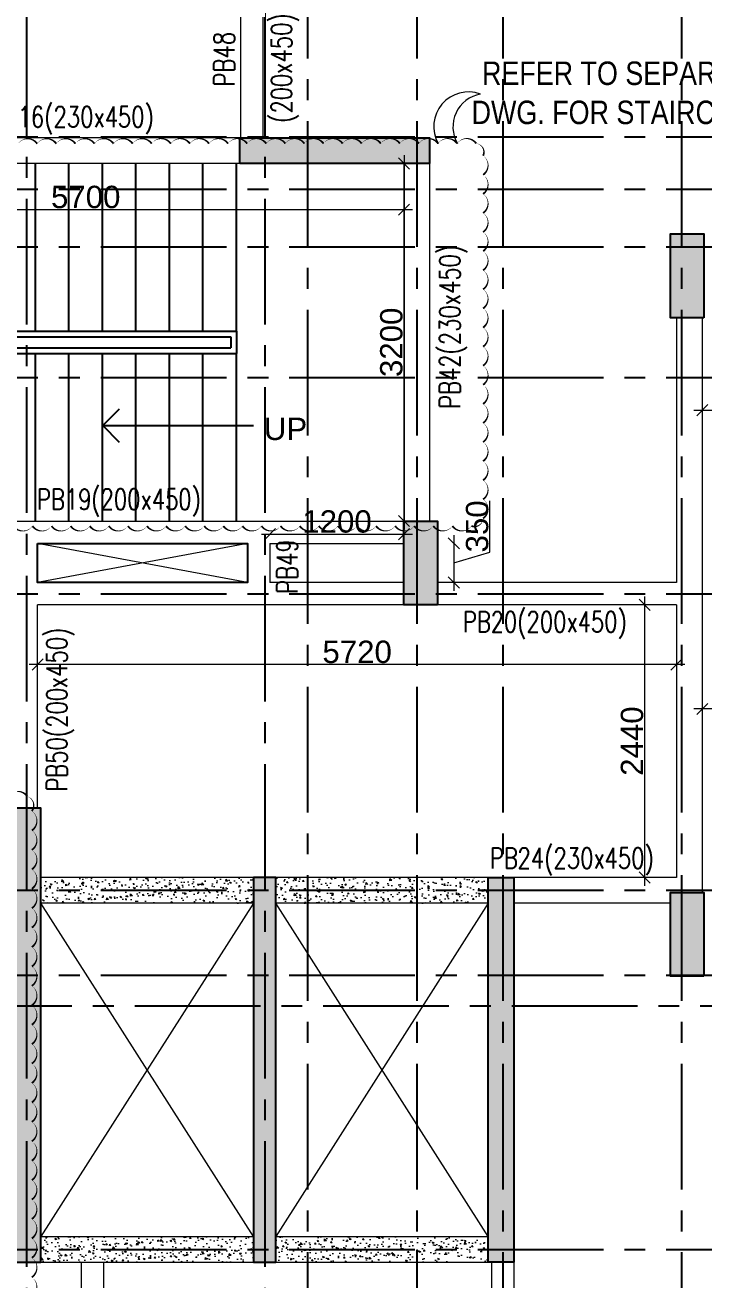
# Model space of a CAD drawing. Header units: millimetres. Extents: x 1277257 to 1543892, y 206696 to 309376.
# Drawn here: x 1423953 to 1430031, y 235051 to 246284 of the extents above; entities that cross this region are included whole.
import ezdxf

# ---------------------------------------------------------------- set-up
doc = ezdxf.new("R2010")
doc.units = ezdxf.units.MM
doc.header["$LTSCALE"] = 500
doc.header["$MEASUREMENT"] = 0
doc.header["$PDMODE"] = 34
doc.linetypes.add('Site$0$CENTER2', pattern=[1.125, 0.75, -0.125, 0.125, -0.125])
doc.layers.get('Defpoints').update_dxf_attribs({"lineweight": 0})
for name, color, linetype in [('24SDG - STAIRCASE', 152, 'Continuous'), ('GRID', 7, 'Continuous'), ('S-COLUMN-HATCH', 253, 'Continuous'), ('S-FRAMING PLAN', 4, 'Continuous'), ('T BEAM N', 3, 'Continuous'), ('TEXT-RM NAME', 6, 'Continuous'), ('TOWER AREA COLUMN.', 6, 'Continuous')]:
    doc.layers.add(name, color=color, linetype=linetype)
for name, color, linetype, lineweight in [('CUT OUT', 1, 'Continuous', 13), ('REVISION', 1, 'Continuous', 5), ('S - SUNK', 251, 'Continuous', 0), ('TOWER COL HATCH', 253, 'Continuous', 20), ('WALL HATCH', 253, 'Continuous', 5)]:
    doc.layers.add(name, color=color, linetype=linetype, lineweight=lineweight)
doc.layers.add('RAILING', color=7, linetype='Continuous', true_color=0xadadad)
doc.layers.add('STAIR', color=7, linetype='Continuous', true_color=0x3f4f7f)
doc.styles.add('1.100', font='ARIALN.TTF')
doc.styles.add('3mm', font='arial.ttf')
doc.styles.add('ARIAL', font='arial.ttf')
doc.styles.add('S-T', font='romans.shx')
doc.dimstyles.new('PARAMVEER', dxfattribs={"dimtxt": 200, "dimasz": 100, "dimexe": 0, "dimexo": 25, "dimgap": 10, "dimtad": 1, "dimdec": 0, "dimrnd": 5, "dimzin": 0, "dimdsep": 46, "dimtxsty": '3mm', "dimblk": 'OBLIQUE', "dimcen": 0.09, "dimdle": 75, "dimclrd": 1, "dimclre": 1, "dimclrt": 3, "dimadec": 0, "dimazin": 0, "dimtfac": 1, "dimtdec": 0, "dimtmove": 1, "dimatfit": 3, "dimfxl": 100, "dimtolj": 1, "dimtzin": 0, "dimlwd": 18, "dimlwe": 5, "dimarcsym": 0})
pattern_1 = [(50, (0, 0), (143.452037, -12.550427), [15, -165]), (355, (0, 0), (-27.750267, 150.438427), [12, -132]), (100.451444, (11.95, -1.05), (115.70177, 137.887998), [12.748038, -140.228422]), (46.1842, (0, 40), (213.448266, -33.103856), [22.5, -247.5]), (96.635635, (17.79, 37.24), (186.93239, 194.82372), [19.12207, -210.342752]), (351.184164, (0, 40), (186.93239, 194.82372), [18, -198]), (21, (20, 30), (119.38141, -80.523778), [15, -165]), (326, (20, 30), (48.663066, 145.030009), [12, -132]), (71.451445, (29.95, 23.29), (168.044475, 64.50623), [12.748038, -140.228422]), (37.5, (0, 0), (2.431971, 66.5787708), [0, -130.4, 0, -134, 0, -132.5]), (7.5, (0, 0), (52.6139075, 78.8823424), [0, -76.4, 0, -127.4, 0, -50.5]), (327.5, (-44.6, 0), (106.7644872, -4.5109743), [0, -50, 0, -156, 0, -207]), (317.5, (-64.6, 0), (116.637234, 20.0209965), [0, -65, 0, -103.6, 0, -147])]

# ---------------------------------------------------------------- blocks, each defined once
blk = doc.blocks.new('_Open90')
at = {"color": 0, "linetype": 'ByBlock', "lineweight": -2}
for p, q in [((-0.5, 0.5), (0, 0)), ((0, 0), (-1, 0)), ((0, 0), (-0.5, -0.5))]:
    blk.add_line(p, q, dxfattribs=at)
blk = doc.blocks.new('RW2952R')
at = {"layer": 'WALL HATCH', "ltscale": 10, "transparency": 33554687}
h = blk.add_hatch(dxfattribs=at)
h.set_pattern_fill('AR-CONC', color=1, scale=20)
h.set_pattern_definition(pattern_1)
h.paths.add_polyline_path([(1379641, 238654), (1381543, 238654), (1381543, 238424), (1379641, 238424)])
h = blk.add_hatch(dxfattribs=at)
h.set_pattern_fill('AR-CONC', color=1, scale=20)
h.set_pattern_definition(pattern_1)
h.paths.add_polyline_path([(1381743, 238654), (1383646, 238654), (1383646, 238424), (1381743, 238424)])
h = blk.add_hatch(dxfattribs=at)
h.set_pattern_fill('AR-CONC', color=1, scale=20)
h.set_pattern_definition(pattern_1)
h.paths.add_polyline_path([(1379641, 235439), (1381543, 235439), (1381543, 235209), (1379641, 235209)])
h = blk.add_hatch(dxfattribs=at)
h.set_pattern_fill('AR-CONC', color=1, scale=20)
h.set_pattern_definition(pattern_1)
h.paths.add_polyline_path([(1381743, 235439), (1383646, 235439), (1383646, 235209), (1381743, 235209)])
at = {"layer": 'CUT OUT', "color": 1, "ltscale": 10}
for p, q in [((1381796, 241294), (1383676, 241644)), ((1381796, 241644), (1383676, 241294)), ((1379641, 235439), (1381543, 238424)), ((1379641, 238424), (1381543, 235439)), ((1381743, 235439), (1383646, 238424)), ((1381743, 238424), (1383646, 235439))]:
    blk.add_line(p, q, dxfattribs=at)
at = {"layer": 'S-FRAMING PLAN', "color": 3, "linetype": 'ByBlock', "lineweight": 20, "ltscale": 10}
for p, q in [((1381661, 246684), (1381661, 245274)), ((1381861, 246684), (1381861, 245274)), ((1381866, 245274), (1384626, 245274)), ((1380166, 245044), (1380166, 241844)), ((1380396, 245044), (1380396, 241844)), ((1381866, 245044), (1384626, 245044)), ((1377726, 243664), (1377726, 238519)), ((1377956, 243664), (1377956, 241294)), ((1381896, 241844), (1380396, 241844)), ((1386026, 241844), (1381896, 241844)), ((1381596, 241644), (1380396, 241644)), ((1381596, 241644), (1381596, 241294)), ((1383676, 241644), (1381796, 241644)), ((1381796, 241644), (1381796, 241294)), ((1383676, 241294), (1383676, 241644)), ((1377956, 241294), (1380096, 241294)), ((1380396, 241294), (1381596, 241294)), ((1381796, 241294), (1383676, 241294)), ((1377956, 241094), (1377956, 238654)), ((1377956, 241094), (1380096, 241094)), ((1380396, 241094), (1383676, 241094)), ((1383676, 239274), (1383676, 241094)), ((1377956, 238654), (1379411, 238654)), ((1378011, 238424), (1379411, 238424)), ((1379411, 235209), (1379411, 232979)), ((1379611, 235209), (1379611, 232979)), ((1383086, 235209), (1383086, 233259)), ((1383286, 235209), (1383286, 233674))]:
    blk.add_line(p, q, dxfattribs=at)
at = {"layer": 'S-FRAMING PLAN', "color": 4, "linetype": 'ByBlock', "lineweight": 20, "ltscale": 10}
for p, q in [((1379641, 238654), (1381543, 238654)), ((1381743, 238654), (1383646, 238654)), ((1379641, 238424), (1381543, 238424)), ((1381743, 238424), (1383646, 238424)), ((1381543, 235439), (1379641, 235439)), ((1383646, 235439), (1381743, 235439)), ((1381543, 235209), (1379641, 235209)), ((1383646, 235209), (1381743, 235209))]:
    blk.add_line(p, q, dxfattribs=at)
blk = doc.blocks.new('EEE')
at = {"layer": 'GRID', "color": 16, "linetype": 'Site$0$CENTER2', "ltscale": 3}
for points in [[(1424487.3, 258923.2), (1423965.6, 258229.8), (1423965.6, 223711.9)], [(1425576.4, 258923.2), (1426098.1, 258229.8), (1426098.1, 223711.9)], [(1426480.6, 258923.2), (1426480.6, 223711.9)], [(1427460.6, 258923.2), (1427460.6, 223711.9)], [(1428230.6, 258923.2), (1428230.6, 223711.9)], [(1429830.6, 258923.2), (1429830.6, 223711.9)], [(1363880.9, 245284), (1442964.5, 245284)], [(1363880.9, 244813.8), (1442964.5, 244813.8)], [(1363880.9, 244299), (1442964.5, 244299)], [(1363880.9, 243128.8), (1442964.5, 243128.8)], [(1363880.9, 241193.8), (1442964.5, 241193.8)], [(1363880.9, 238538.8), (1442964.5, 238538.8)], [(1363880.9, 237778.8), (1442964.5, 237778.8)], [(1363880.9, 236875.5), (1364185.2, 237504), (1442964.5, 237504)], [(1363880.9, 235324.1), (1442964.5, 235324.1)]]:
    blk.add_lwpolyline(points, dxfattribs=at)
blk = doc.blocks.new('3tgra')
at = {"layer": 'TOWER COL HATCH'}
h = blk.add_hatch(color=253, dxfattribs=at)
h.dxf.hatch_style = 1
h.paths.add_polyline_path([(1381866, 84502), (1381866, 84732), (1380166, 84732), (1380166, 84502)])
h = blk.add_hatch(color=253, dxfattribs=at)
h.dxf.hatch_style = 1
h.paths.add_polyline_path([(1377711, 83122), (1378011, 83122), (1378011, 83872), (1377711, 83872)])
h = blk.add_hatch(color=253, dxfattribs=at)
h.dxf.hatch_style = 1
h.paths.add_polyline_path([(1380096, 80552), (1380396, 80552), (1380396, 81302), (1380096, 81302)])
h = blk.add_hatch(color=253, dxfattribs=at)
h.dxf.hatch_style = 1
h.paths.add_polyline_path([(1383876, 78732), (1383876, 74667), (1383646, 74667), (1383646, 77882), (1383646, 78112), (1383646, 78732)])
h = blk.add_hatch(color=253, dxfattribs=at)
h.dxf.hatch_style = 1
h.paths.add_polyline_path([(1379641, 78112), (1379411, 78112), (1379411, 74667), (1379641, 74667), (1379641, 77882)])
h = blk.add_hatch(color=253, dxfattribs=at)
h.dxf.hatch_style = 1
h.paths.add_polyline_path([(1381543, 78112), (1381743, 78112), (1381743, 77882), (1381743, 74667), (1381543, 74667), (1381543, 77882)])
h = blk.add_hatch(color=253, dxfattribs=at)
h.dxf.hatch_style = 1
h.paths.add_polyline_path([(1377711, 77227), (1378011, 77227), (1378011, 77977), (1377711, 77977)])
at = {"layer": 'TOWER AREA COLUMN.', "color": 4}
for points in [[(1381866, 84502), (1381866, 84732), (1380166, 84732), (1380166, 84502)], [(1377711, 83122), (1378011, 83122), (1378011, 83872), (1377711, 83872)], [(1380096, 80552), (1380396, 80552), (1380396, 81302), (1380096, 81302)], [(1377711, 77227), (1378011, 77227), (1378011, 77977), (1377711, 77977)]]:
    blk.add_lwpolyline(points, close=True, dxfattribs=at)
for points in [[(1383876, 78732), (1383876, 74667), (1383646, 74667), (1383646, 77882), (1383646, 77882), (1383646, 78112), (1383646, 78112), (1383646, 78732), (1383876, 78732)], [(1379641, 78112), (1379411, 78112), (1379411, 74667), (1379641, 74667), (1379641, 77882), (1379641, 77882), (1379641, 78112)], [(1381543, 78112), (1381743, 78112), (1381743, 77882), (1381743, 77882), (1381743, 74667), (1381543, 74667), (1381543, 77882), (1381543, 77882), (1381543, 78112)]]:
    blk.add_lwpolyline(points, dxfattribs=at)
blk = doc.blocks.new('_Oblique')
at = {"color": 0, "linetype": 'ByBlock', "lineweight": -2}
blk.add_line((-0.5, -0.5), (0.5, 0.5), dxfattribs=at)
blk = doc.blocks.new('*D498')
at = {"layer": 'Defpoints', "color": 0, "ltscale": 10, "transparency": 16777216}
for p in [(1422115, 247619), (1424021, 247619), (1421416, 245274)]:
    blk.add_point(p, dxfattribs=at)
at = {"layer": 'S-COLUMN-HATCH', "color": 1, "linetype": 'Continuous', "lineweight": 18, "ltscale": 10, "transparency": 16777216}
blk.add_line((1422115, 245199), (1422115, 247694), dxfattribs=at)
at = {"layer": 'S-COLUMN-HATCH', "color": 1, "linetype": 'Continuous', "lineweight": 5, "ltscale": 10, "transparency": 16777216}
for p, q in [((1422115, 247619), (1422115, 247619)), ((1422115, 245274), (1422115, 245274))]:
    blk.add_line(p, q, dxfattribs=at)
at = {"layer": 'S-COLUMN-HATCH', "color": 1, "lineweight": 18, "ltscale": 10, "transparency": 16777216, "xscale": 100, "yscale": 100, "zscale": 100}
for p, rotation in [((1422115, 247619), 90), ((1422115, 245274), 270)]:
    blk.add_blockref('_Oblique', p, dxfattribs=dict(at, rotation=rotation))
at = {"layer": 'S-COLUMN-HATCH', "color": 4, "ltscale": 10, "transparency": 16777216, "insert": (1422003, 246446), "char_height": 200, "attachment_point": 5, "rotation": 90, "style": '3mm'}
blk.add_mtext('\\A1;2345', dxfattribs=at)
blk = doc.blocks.new('*D504')
at = {"layer": 'Defpoints', "color": 0, "ltscale": 10, "transparency": 16777216}
for p in [(1421646, 245044), (1427346, 245044), (1427346, 244632)]:
    blk.add_point(p, dxfattribs=at)
at = {"layer": 'S-COLUMN-HATCH', "color": 1, "linetype": 'Continuous', "lineweight": 18, "ltscale": 10, "transparency": 16777216}
blk.add_line((1421571, 244632), (1427421, 244632), dxfattribs=at)
at = {"layer": 'S-COLUMN-HATCH', "color": 1, "linetype": 'Continuous', "lineweight": 5, "ltscale": 10, "transparency": 16777216}
for p, q in [((1421646, 244632), (1421646, 244632)), ((1427346, 244632), (1427346, 244632))]:
    blk.add_line(p, q, dxfattribs=at)
at = {"layer": 'S-COLUMN-HATCH', "color": 1, "lineweight": 18, "ltscale": 10, "transparency": 16777216, "xscale": 100, "yscale": 100, "zscale": 100, "rotation": 180}
blk.add_blockref('_Oblique', (1421646, 244632), dxfattribs=at)
at = {"layer": 'S-COLUMN-HATCH', "color": 1, "lineweight": 18, "ltscale": 10, "transparency": 16777216, "xscale": 100, "yscale": 100, "zscale": 100}
blk.add_blockref('_Oblique', (1427346, 244632), dxfattribs=at)
at = {"layer": 'S-COLUMN-HATCH', "color": 4, "ltscale": 10, "transparency": 16777216, "insert": (1424496, 244744), "char_height": 200, "attachment_point": 5, "style": '3mm'}
blk.add_mtext('\\A1;5700', dxfattribs=at)
blk = doc.blocks.new('*D505')
at = {"layer": 'Defpoints', "color": 0, "ltscale": 10, "transparency": 16777216}
for p in [(1427346, 245044), (1427346, 241844), (1427346, 241844)]:
    blk.add_point(p, dxfattribs=at)
at = {"layer": 'S-COLUMN-HATCH', "color": 1, "linetype": 'Continuous', "lineweight": 18, "ltscale": 10, "transparency": 16777216}
blk.add_line((1427346, 245119), (1427346, 241769), dxfattribs=at)
at = {"layer": 'S-COLUMN-HATCH', "color": 1, "lineweight": 18, "ltscale": 10, "transparency": 16777216, "xscale": 100, "yscale": 100, "zscale": 100}
for p, rotation in [((1427346, 245044), 90), ((1427346, 241844), 270)]:
    blk.add_blockref('_Oblique', p, dxfattribs=dict(at, rotation=rotation))
at = {"layer": 'S-COLUMN-HATCH', "color": 4, "ltscale": 10, "transparency": 16777216, "insert": (1427233, 243444), "char_height": 200, "attachment_point": 5, "rotation": 90, "style": '3mm'}
blk.add_mtext('\\A1;3200', dxfattribs=at)
blk = doc.blocks.new('*D514')
at = {"layer": 'Defpoints', "color": 0, "ltscale": 10, "transparency": 16777216}
for p in [(1429786, 241094), (1429500, 238654), (1429786, 238654)]:
    blk.add_point(p, dxfattribs=at)
at = {"layer": 'S-COLUMN-HATCH', "color": 1, "linetype": 'Continuous', "lineweight": 18, "ltscale": 10, "transparency": 16777216}
blk.add_line((1429500, 241169), (1429500, 238579), dxfattribs=at)
at = {"layer": 'S-COLUMN-HATCH', "color": 1, "linetype": 'Continuous', "lineweight": 5, "ltscale": 10, "transparency": 16777216}
for p, q in [((1429501, 241094), (1429500, 241094)), ((1429501, 238654), (1429500, 238654))]:
    blk.add_line(p, q, dxfattribs=at)
at = {"layer": 'S-COLUMN-HATCH', "color": 1, "lineweight": 18, "ltscale": 10, "transparency": 16777216, "xscale": 100, "yscale": 100, "zscale": 100}
for p, rotation in [((1429500, 241094), 90), ((1429500, 238654), 270)]:
    blk.add_blockref('_Oblique', p, dxfattribs=dict(at, rotation=rotation))
at = {"layer": 'S-COLUMN-HATCH', "color": 4, "ltscale": 10, "transparency": 16777216, "insert": (1429388, 239874), "char_height": 200, "attachment_point": 5, "rotation": 90, "style": '3mm'}
blk.add_mtext('\\A1;2440', dxfattribs=at)
blk = doc.blocks.new('*D515')
at = {"layer": 'Defpoints', "color": 0, "ltscale": 10, "transparency": 16777216}
for p in [(1424066, 241094), (1429786, 241094), (1424066, 240560)]:
    blk.add_point(p, dxfattribs=at)
at = {"layer": 'S-COLUMN-HATCH', "color": 1, "linetype": 'Continuous', "lineweight": 18, "ltscale": 10, "transparency": 16777216}
blk.add_line((1429861, 240560), (1423991, 240560), dxfattribs=at)
at = {"layer": 'S-COLUMN-HATCH', "color": 1, "linetype": 'Continuous', "lineweight": 5, "ltscale": 10, "transparency": 16777216}
for p, q in [((1424066, 240561), (1424066, 240560)), ((1429786, 240561), (1429786, 240560))]:
    blk.add_line(p, q, dxfattribs=at)
at = {"layer": 'S-COLUMN-HATCH', "color": 1, "lineweight": 18, "ltscale": 10, "transparency": 16777216, "xscale": 100, "yscale": 100, "zscale": 100, "rotation": 180}
blk.add_blockref('_Oblique', (1424066, 240560), dxfattribs=at)
at = {"layer": 'S-COLUMN-HATCH', "color": 1, "lineweight": 18, "ltscale": 10, "transparency": 16777216, "xscale": 100, "yscale": 100, "zscale": 100}
blk.add_blockref('_Oblique', (1429786, 240560), dxfattribs=at)
at = {"layer": 'S-COLUMN-HATCH', "color": 4, "ltscale": 10, "transparency": 16777216, "insert": (1426926, 240672), "char_height": 200, "attachment_point": 5, "style": '3mm'}
blk.add_mtext('\\A1;5720', dxfattribs=at)
blk = doc.blocks.new('*D516')
at = {"layer": 'Defpoints', "color": 0, "ltscale": 10, "transparency": 16777216}
for p in [(1426146, 241644), (1427346, 241726), (1427346, 241644)]:
    blk.add_point(p, dxfattribs=at)
at = {"layer": 'S-COLUMN-HATCH', "color": 1, "linetype": 'Continuous', "lineweight": 18, "ltscale": 10, "transparency": 16777216}
blk.add_line((1426071, 241726), (1427421, 241726), dxfattribs=at)
at = {"layer": 'S-COLUMN-HATCH', "color": 1, "linetype": 'Continuous', "lineweight": 5, "ltscale": 10, "transparency": 16777216}
for p, q in [((1426146, 241726), (1426146, 241726)), ((1427346, 241726), (1427346, 241726))]:
    blk.add_line(p, q, dxfattribs=at)
at = {"layer": 'S-COLUMN-HATCH', "color": 1, "lineweight": 18, "ltscale": 10, "transparency": 16777216, "xscale": 100, "yscale": 100, "zscale": 100, "rotation": 180}
blk.add_blockref('_Oblique', (1426146, 241726), dxfattribs=at)
at = {"layer": 'S-COLUMN-HATCH', "color": 1, "lineweight": 18, "ltscale": 10, "transparency": 16777216, "xscale": 100, "yscale": 100, "zscale": 100}
blk.add_blockref('_Oblique', (1427346, 241726), dxfattribs=at)
at = {"layer": 'S-COLUMN-HATCH', "color": 4, "ltscale": 10, "transparency": 16777216, "insert": (1426746, 241839), "char_height": 200, "attachment_point": 5, "style": '3mm'}
blk.add_mtext('\\A1;1200', dxfattribs=at)
blk = doc.blocks.new('*D517')
at = {"layer": 'Defpoints', "color": 0, "ltscale": 10, "transparency": 16777216}
for p in [(1427346, 241644), (1427346, 241294), (1427792, 241294)]:
    blk.add_point(p, dxfattribs=at)
at = {"layer": 'S-COLUMN-HATCH', "color": 1, "linetype": 'Continuous', "lineweight": 18, "ltscale": 10, "transparency": 16777216}
for p, q in [((1428114, 241565), (1428114, 242026)), ((1427792, 241719), (1427792, 241219)), ((1427792, 241469), (1428114, 241565))]:
    blk.add_line(p, q, dxfattribs=at)
at = {"layer": 'S-COLUMN-HATCH', "color": 1, "linetype": 'Continuous', "lineweight": 5, "ltscale": 10, "transparency": 16777216}
for p, q in [((1427792, 241644), (1427792, 241644)), ((1427792, 241294), (1427792, 241294))]:
    blk.add_line(p, q, dxfattribs=at)
at = {"layer": 'S-COLUMN-HATCH', "color": 1, "lineweight": 18, "ltscale": 10, "transparency": 16777216, "xscale": 100, "yscale": 100, "zscale": 100}
for p, rotation in [((1427792, 241644), 90), ((1427792, 241294), 270)]:
    blk.add_blockref('_Oblique', p, dxfattribs=dict(at, rotation=rotation))
at = {"layer": 'S-COLUMN-HATCH', "color": 4, "ltscale": 10, "transparency": 16777216, "insert": (1428001, 241796), "char_height": 200, "attachment_point": 5, "rotation": 90, "style": '3mm'}
blk.add_mtext('\\A1;350', dxfattribs=at)
blk = doc.blocks.new('*D518')
at = {"layer": 'Defpoints', "color": 0, "ltscale": 10, "transparency": 16777216}
for p in [(1430016, 243664), (1433246, 242836), (1433246, 241889)]:
    blk.add_point(p, dxfattribs=at)
at = {"layer": 'S-COLUMN-HATCH', "color": 1, "linetype": 'Continuous', "lineweight": 18, "ltscale": 10, "transparency": 16777216}
blk.add_line((1429941, 242836), (1433321, 242836), dxfattribs=at)
at = {"layer": 'S-COLUMN-HATCH', "color": 1, "linetype": 'Continuous', "lineweight": 5, "ltscale": 10, "transparency": 16777216}
for p, q in [((1430016, 242836), (1430016, 242836)), ((1433246, 242835), (1433246, 242836))]:
    blk.add_line(p, q, dxfattribs=at)
at = {"layer": 'S-COLUMN-HATCH', "color": 1, "lineweight": 18, "ltscale": 10, "transparency": 16777216, "xscale": 100, "yscale": 100, "zscale": 100, "rotation": 180}
blk.add_blockref('_Oblique', (1430016, 242836), dxfattribs=at)
at = {"layer": 'S-COLUMN-HATCH', "color": 1, "lineweight": 18, "ltscale": 10, "transparency": 16777216, "xscale": 100, "yscale": 100, "zscale": 100}
blk.add_blockref('_Oblique', (1433246, 242836), dxfattribs=at)
at = {"layer": 'S-COLUMN-HATCH', "color": 4, "ltscale": 10, "transparency": 16777216, "insert": (1431631, 242948), "char_height": 200, "attachment_point": 5, "style": '3mm'}
blk.add_mtext('\\A1;3230', dxfattribs=at)
blk = doc.blocks.new('*D523')
at = {"layer": 'Defpoints', "color": 0, "ltscale": 10, "transparency": 16777216}
for p in [(1435156, 241139), (1430016, 240162), (1430016, 238519)]:
    blk.add_point(p, dxfattribs=at)
at = {"layer": 'S-COLUMN-HATCH', "color": 1, "linetype": 'Continuous', "lineweight": 18, "ltscale": 10, "transparency": 16777216}
blk.add_line((1435231, 240162), (1429941, 240162), dxfattribs=at)
at = {"layer": 'S-COLUMN-HATCH', "color": 1, "linetype": 'Continuous', "lineweight": 5, "ltscale": 10, "transparency": 16777216}
for p, q in [((1430016, 240161), (1430016, 240162)), ((1435156, 240162), (1435156, 240162))]:
    blk.add_line(p, q, dxfattribs=at)
at = {"layer": 'S-COLUMN-HATCH', "color": 1, "lineweight": 18, "ltscale": 10, "transparency": 16777216, "xscale": 100, "yscale": 100, "zscale": 100, "rotation": 180}
blk.add_blockref('_Oblique', (1430016, 240162), dxfattribs=at)
at = {"layer": 'S-COLUMN-HATCH', "color": 1, "lineweight": 18, "ltscale": 10, "transparency": 16777216, "xscale": 100, "yscale": 100, "zscale": 100}
blk.add_blockref('_Oblique', (1435156, 240162), dxfattribs=at)
at = {"layer": 'S-COLUMN-HATCH', "color": 4, "ltscale": 10, "transparency": 16777216, "insert": (1432586, 240274), "char_height": 200, "attachment_point": 5, "style": '3mm'}
blk.add_mtext('\\A1;5140', dxfattribs=at)

msp = doc.modelspace()

# ---------------------------------------------------------------- linework, layer by layer
at = {"layer": '24SDG - STAIRCASE', "color": 4, "ltscale": 10}
msp.add_lwpolyline([(1424065.6, 241643.8), (1425945.6, 241643.8), (1425945.6, 241293.8), (1424065.6, 241293.8)], close=True, dxfattribs=at)
at = {"layer": 'RAILING'}
for p, q in [((1423145.6, 243543.6), (1425845.6, 243543.6)), ((1425845.6, 243543.6), (1425845.6, 243343.8)), ((1423195.6, 243493.6), (1425795.6, 243493.6)), ((1425795.6, 243493.6), (1425795.6, 243393.8)), ((1423626.4, 243343.8), (1425845.6, 243343.8)), ((1423632.3, 243393.8), (1425795.6, 243393.8))]:
    msp.add_line(p, q, dxfattribs=at)
at = {"layer": 'REVISION'}
for points, elevation in [([(1423890.8, 245221.9, 0, 17.1, -0.5205671), (1424061.6, 245222, 0, 17.1, -0.5205671), (1424232.5, 245222.1, 0, 17.1, -0.5205671), (1424403.4, 245222.1, 0, 17.1, -0.5205671), (1424574.3, 245222.2, 0, 17.1, -0.5205671), (1424745.2, 245222.3, 0, 17.1, -0.5205671), (1424916.1, 245222.3, 0, 17.1, -0.5205671), (1425087, 245222.4, 0, 17.1, -0.5205671), (1425257.9, 245222.5, 0, 17.1, -0.5205671), (1425428.8, 245222.6, 0, 17.1, -0.5205671), (1425599.7, 245222.6, 0, 17.1, -0.5205671), (1425770.5, 245222.7, 0, 17.1, -0.5205671), (1425941.4, 245222.8, 0, 17.1, -0.5205671), (1426112.3, 245222.8, 0, 17.1, -0.5205671), (1426283.2, 245222.9, 0, 17.1, -0.5205671), (1426454.1, 245223, 0, 17.1, -0.5205671), (1426625, 245223, 0, 17.1, -0.5205671), (1426795.9, 245223.1, 0, 17.1, -0.5205671), (1426966.8, 245223.2, 0, 17.1, -0.5205671), (1427137.7, 245223.2, 0, 17.1, -0.5205671), (1427308.6, 245223.3, 0, 17.1, -0.5205671), (1427479.4, 245223.4, 0, 17.1, -0.5205671), (1427650.3, 245223.4, 0, 17.1, -0.5205671), (1427821.2, 245223.5, 0, 17.1, -0.5205671), (1427992.1, 245223.6, 0, 17.1, -0.5205671), (1428053.7, 245114.3, 0, 17.1, -0.5205671), (1428053.7, 244943.4, 0, 17.1, -0.5205671), (1428053.6, 244772.5, 0, 17.1, -0.5205671), (1428053.6, 244601.6, 0, 17.1, -0.5205671), (1428053.6, 244430.7, 0, 17.1, -0.5205671), (1428053.6, 244259.8, 0, 17.1, -0.5205671), (1428053.6, 244089, 0, 17.1, -0.5205671), (1428053.6, 243918.1, 0, 17.1, -0.5205671), (1428053.6, 243747.2, 0, 17.1, -0.5205671), (1428053.5, 243576.3, 0, 17.1, -0.5205671), (1428053.5, 243405.4, 0, 17.1, -0.5205671), (1428053.5, 243234.5, 0, 17.1, -0.5205671), (1428053.5, 243063.6, 0, 17.1, -0.5205671), (1428053.5, 242892.7, 0, 17.1, -0.5205671), (1428053.5, 242721.8, 0, 17.1, -0.5205671), (1428053.5, 242551, 0, 17.1, -0.5205671), (1428053.4, 242380.1, 0, 17.1, -0.5205671), (1428053.4, 242209.2, 0, 17.1, -0.5205671), (1428053.4, 242038.3, 0, 17.1, -0.5205671), (1428053.4, 241867.4, 0, 17.1, -0.5205671), (1427949.7, 241800.2, 0, 17.1, -0.5205671), (1427778.8, 241800.2, 0, 17.1, -0.5205671), (1427607.9, 241800.1, 0, 17.1, -0.5205671), (1427437, 241800.1, 0, 17.1, -0.5205671), (1427266.1, 241800.1, 0, 17.1, -0.5205671), (1427095.2, 241800, 0, 17.1, -0.5205671), (1426924.3, 241800, 0, 17.1, -0.5205671), (1426753.5, 241800, 0, 17.1, -0.5205671), (1426582.6, 241799.9, 0, 17.1, -0.5205671), (1426411.7, 241799.9, 0, 17.1, -0.5205671), (1426240.8, 241799.9, 0, 17.1, -0.5205671), (1426069.9, 241799.9, 0, 17.1, -0.5205671), (1425899, 241799.8, 0, 17.1, -0.5205671), (1425728.1, 241799.8, 0, 17.1, -0.5205671), (1425557.2, 241799.8, 0, 17.1, -0.5205671), (1425386.3, 241799.7, 0, 17.1, -0.5205671), (1425215.4, 241799.7, 0, 17.1, -0.5205671), (1425044.6, 241799.7, 0, 17.1, -0.5205671), (1424873.7, 241799.6, 0, 17.1, -0.5205671), (1424702.8, 241799.6, 0, 17.1, -0.5205671), (1424531.9, 241799.6, 0, 17.1, -0.5205671), (1424361, 241799.5, 0, 17.1, -0.5205671), (1424190.1, 241799.5, 0, 17.1, -0.5205671), (1424019.2, 241799.5, 0, 17.1, -0.5205671), (1423848.3, 241799.5, 0, 17.1, -0.5205671)], -56210.2), ([(1423797.8, 239379.3, 0, 17.4, -0.5205671), (1423971.7, 239379.5, 0, 17.4, -0.5205671), (1424013.9, 239247.9, 0, 17.4, -0.5205671), (1424013.9, 239074, 0, 17.4, -0.5205671), (1424013.9, 238900.1, 0, 17.4, -0.5205671), (1424013.9, 238726.2, 0, 17.4, -0.5205671), (1424013.9, 238552.3, 0, 17.4, -0.5205671), (1424013.9, 238378.4, 0, 17.4, -0.5205671), (1424013.9, 238204.5, 0, 17.4, -0.5205671), (1424013.8, 238030.7, 0, 17.4, -0.5205671), (1424013.8, 237856.8, 0, 17.4, -0.5205671), (1424013.8, 237682.9, 0, 17.4, -0.5205671), (1424013.8, 237509, 0, 17.4, -0.5205671), (1424013.8, 237335.1, 0, 17.4, -0.5205671), (1424013.8, 237161.2, 0, 17.4, -0.5205671), (1424013.8, 236987.3, 0, 17.4, -0.5205671), (1424013.7, 236813.5, 0, 17.4, -0.5205671), (1424013.7, 236639.6, 0, 17.4, -0.5205671), (1424013.7, 236465.7, 0, 17.4, -0.5205671), (1424013.7, 236291.8, 0, 17.4, -0.5205671), (1424013.7, 236117.9, 0, 17.4, -0.5205671), (1424013.7, 235944, 0, 17.4, -0.5205671), (1424013.6, 235770.1, 0, 17.4, -0.5205671), (1424013.6, 235596.3, 0, 17.4, -0.5205671), (1424013.6, 235422.4, 0, 17.4, -0.5205671), (1424013.6, 235248.5, 0, 17.4, -0.5205671), (1424013.6, 235074.6, 0, 17.4, -0.5205671), (1424013.6, 234900.7, 0, 17.4, -0.5205671)], -74946.9)]:
    msp.add_lwpolyline(points, format="xyseb", dxfattribs=dict(at, elevation=elevation))
for centre, radius, start, end in [((1427921.4, 245374.9, -56210.2), 310.5, 69.61989, 209.1893), ((1428080.9, 245373.2, -56210.2), 297.2, 99.95193, 210.26897)]:
    msp.add_arc(centre, radius, start, end, dxfattribs=at)
at = {"layer": 'STAIR'}
for p, q in [((1424045.6, 243543.6), (1424045.6, 245043.6)), ((1424345.6, 243543.6), (1424345.6, 245043.6)), ((1424645.6, 243543.6), (1424645.6, 245043.6)), ((1424945.6, 243543.6), (1424945.6, 245043.6)), ((1425245.6, 243543.6), (1425245.6, 245043.6)), ((1425545.6, 243543.6), (1425545.6, 245043.6)), ((1425845.6, 243543.6), (1425845.6, 245043.6)), ((1424045.6, 241843.8), (1424045.6, 243343.8)), ((1424345.6, 241843.8), (1424345.6, 243343.8)), ((1424645.6, 241843.8), (1424645.6, 243343.8)), ((1424945.6, 241843.8), (1424945.6, 243343.8)), ((1425245.6, 241843.8), (1425245.6, 243343.8)), ((1425545.6, 241843.8), (1425545.6, 243343.8)), ((1425845.6, 241843.8), (1425845.6, 243343.8))]:
    msp.add_line(p, q, dxfattribs=at)
at = {"layer": 'TEXT-RM NAME'}
msp.add_lwpolyline([(1424948.1, 242698.2), (1425997.2, 242698.2)], dxfattribs=at)

# ---------------------------------------------------------------- block references
at = {"layer": 'CUT OUT', "color": 4, "xscale": -1}
msp.add_blockref('3tgra', (2807741.3, 160542.1), dxfattribs=at)
at = {"layer": 'GRID', "color": 4}
msp.add_blockref('EEE', (0, 0), dxfattribs=at)
at = {"layer": 'S - SUNK', "color": 4, "xscale": -1}
msp.add_blockref('RW2952R', (2807741.3, 0), dxfattribs=at)
at = {"layer": 'TEXT-RM NAME', "xscale": 300, "yscale": 300, "zscale": 300, "rotation": 180}
msp.add_blockref('_Open90', (1424648.1, 242698.2), dxfattribs=at)

# ---------------------------------------------------------------- texts
at = {"color": 1, "linetype": 'ByBlock', "insert": (1430610.3, 245957.5), "char_height": 210, "width": 2966.846, "attachment_point": 3, "rotation": 359.9973, "style": '1.100'}
msp.add_mtext('REFER TO SEPARATE DWG. FOR STAIRCASE ', dxfattribs=at)
at = {"layer": 'T BEAM N', "color": 7, "lineweight": 0, "style": 'S-T', "width": 0.75}
for s, p in [('(200x450)', (1426341.4, 245408.1)), ('PB48', (1425827.1, 245735)), ('PB42(230x450)', (1427848.1, 242848.5)), ('PB49', (1426392.9, 241192.7)), ('PB50(200x450)', (1424329.8, 239422))]:
    msp.add_text(s, height=185, rotation=90, dxfattribs=at).set_placement(p)
for s, p in [('PB16(230x450)', (1423637.3, 245369.1)), ('PB19(200x450)', (1424058.6, 241946.1)), ('PB20(200x450)', (1427871.9, 240850.3)), ('PB24(230x450)', (1428113.4, 238734.4))]:
    msp.add_text(s, height=185, dxfattribs=at).set_placement(p)
at = {"layer": 'TEXT-RM NAME', "style": 'ARIAL'}
msp.add_text('UP', height=200, dxfattribs=at).set_placement((1426090.7, 242569.4, 0))

# ---------------------------------------------------------------- dimensions: what is measured, and where the dimension line sits
at = {"layer": 'S-COLUMN-HATCH', "color": 1, "ltscale": 10}
for base, p1, p2, picture, middle in [((1422114.9, 247618.6), (1421415.6, 245273.6), (1424020.6, 247618.6), '*D498', (1422002.7, 246446.1)), ((1427345.6, 241843.8), (1427345.6, 245043.6), (1427345.6, 241843.8), '*D505', (1427233.5, 243443.7)), ((1427792, 241293.8), (1427345.6, 241643.8), (1427345.6, 241293.8), '*D517', (1428001.4, 241575.3)), ((1429500.5, 238653.8), (1429785.6, 241093.8), (1429785.6, 238653.8), '*D514', (1429388.4, 239873.8))]:
    dim = msp.add_linear_dim(base=base, p1=p1, p2=p2, angle=90, dimstyle='PARAMVEER', override={"dimpost": '\\X', "dimclrt": 4, "dimfxl": 0.15, "dimfxlon": 1, "dimarcsym": 1}, dxfattribs=at)
    dim.commit()
    dim.dimension.update_dxf_attribs({"geometry": picture, "text_midpoint": middle})
for base, p1, p2, picture, middle in [((1427345.6, 244631.7), (1421645.6, 245043.6), (1427345.6, 245043.6), '*D504', (1424495.6, 244743.8)), ((1433245.6, 242835.6), (1430015.6, 243664), (1433245.6, 241889), '*D518', (1431630.6, 242947.8)), ((1427345.6, 241726.5), (1426145.6, 241643.8), (1427345.6, 241643.8), '*D516', (1426745.6, 241838.6)), ((1424065.6, 240560.4), (1429785.6, 241093.8), (1424065.6, 241093.8), '*D515', (1426925.6, 240672.5)), ((1430015.6, 240161.6), (1435155.7, 241139), (1430015.6, 238519), '*D523', (1432585.7, 240273.7))]:
    dim = msp.add_linear_dim(base=base, p1=p1, p2=p2, dimstyle='PARAMVEER', override={"dimpost": '\\X', "dimclrt": 4, "dimfxl": 0.15, "dimfxlon": 1, "dimarcsym": 1}, dxfattribs=at)
    dim.commit()
    dim.dimension.update_dxf_attribs({"geometry": picture, "text_midpoint": middle})

doc.saveas('drawing.dxf')
